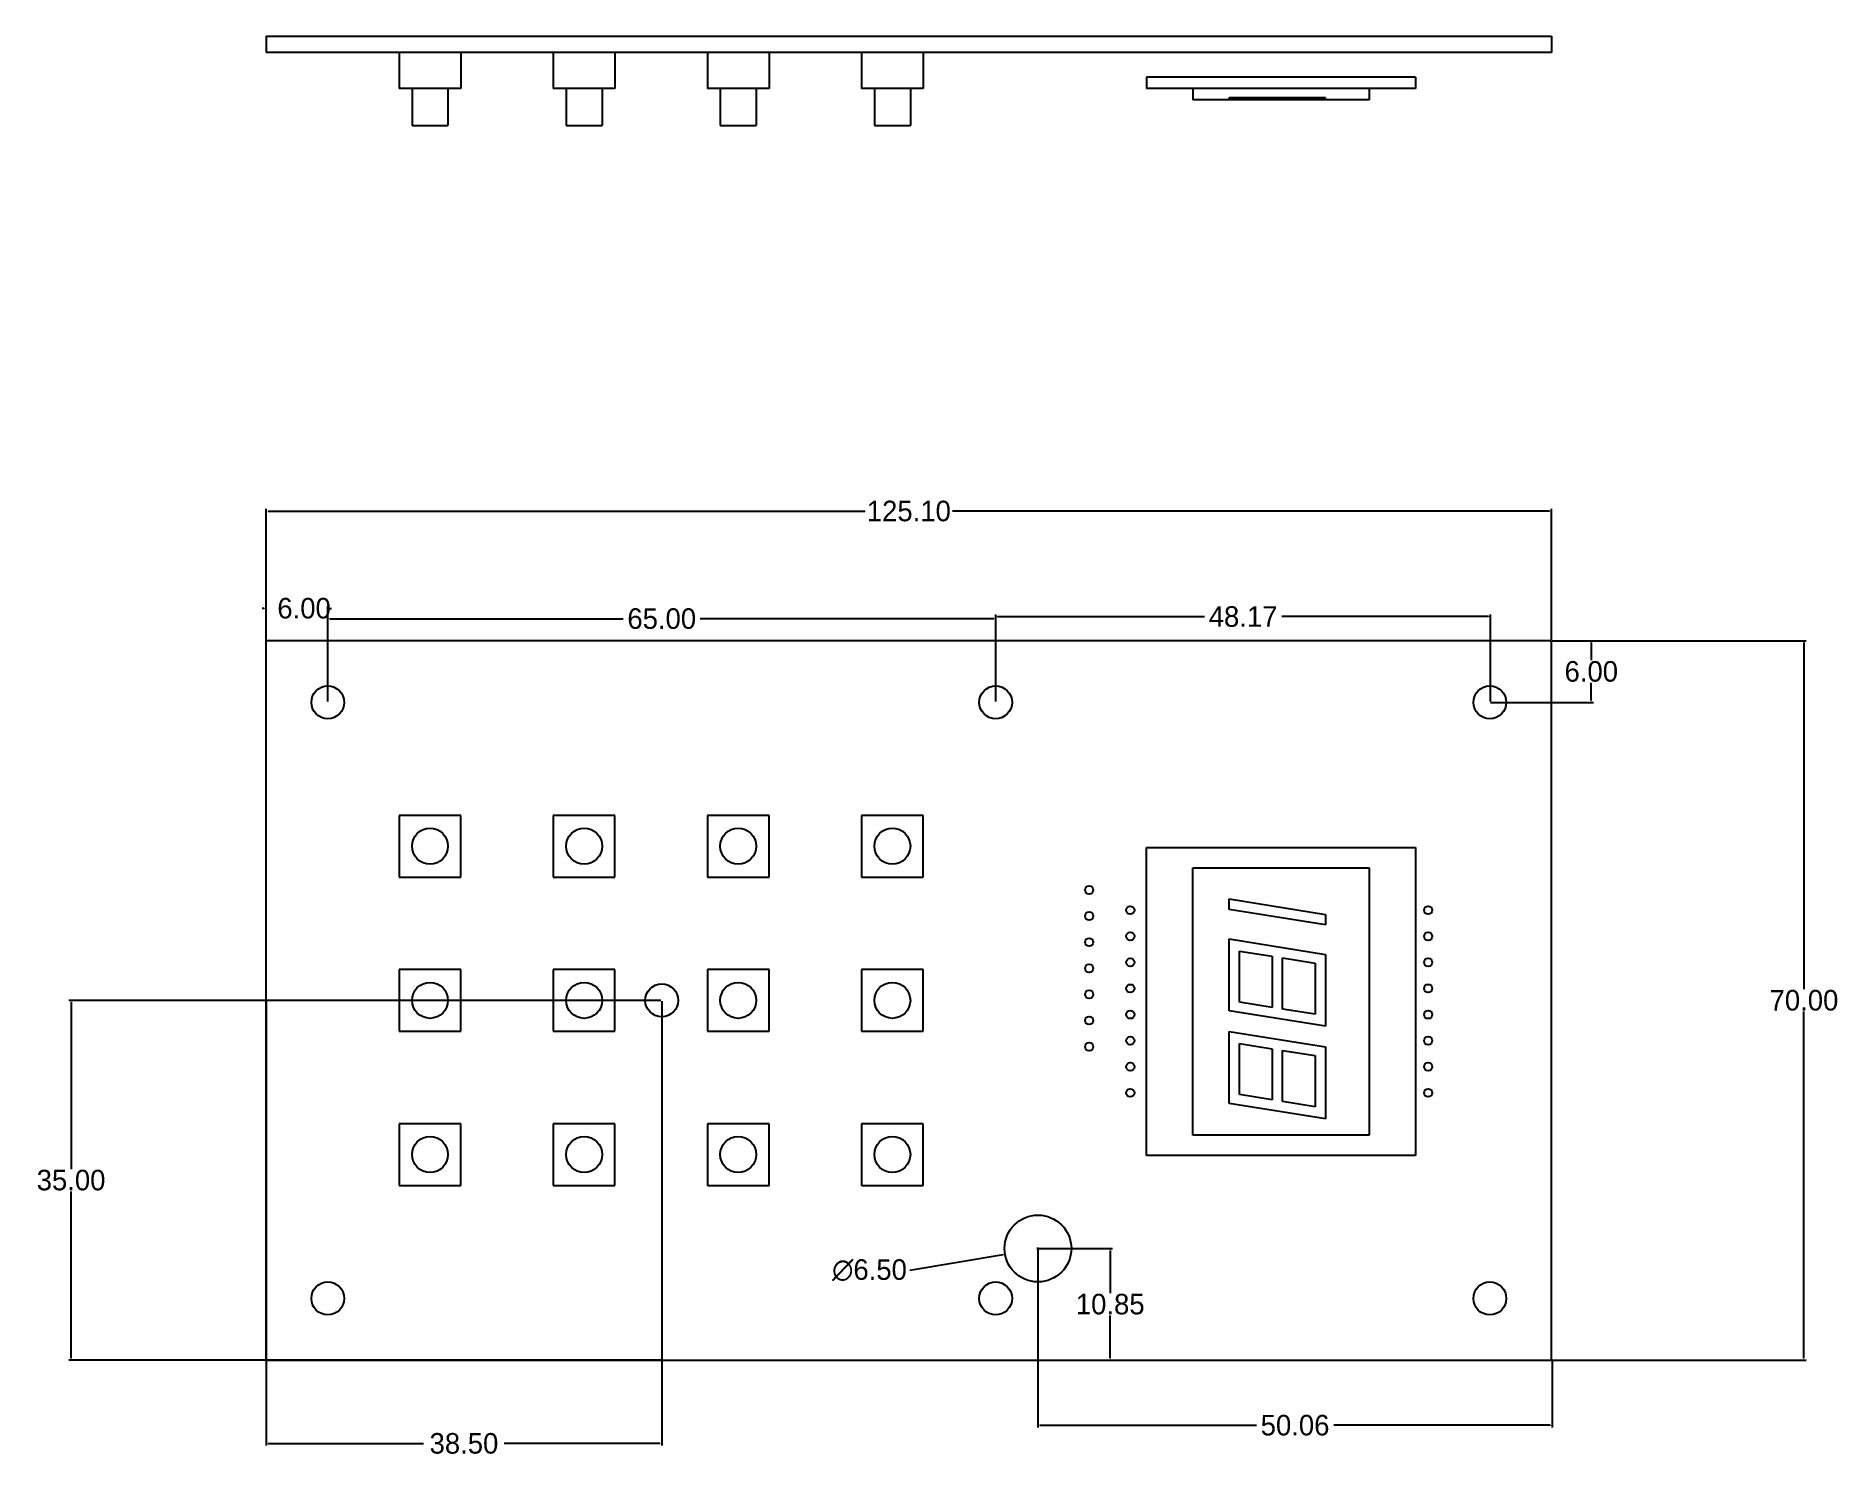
# Model space of a CAD drawing. Extents: x 33 to 208, y -98 to 40.
import ezdxf

# ---------------------------------------------------------------- set-up
doc = ezdxf.new("R2010")
doc.units = 0
doc.header["$LTSCALE"] = 0.64311
doc.header["$MEASUREMENT"] = 0
doc.layers.get('0').update_dxf_attribs({"linetype": 'CONTINUOUS'})
doc.layers.get('Defpoints').update_dxf_attribs({"linetype": 'CONTINUOUS'})
doc.dimstyles.get("Standard").update_dxf_attribs({"dimtxt": 0.15625, "dimasz": 0.18, "dimexe": 0.18, "dimexo": 0.0625, "dimgap": 0.09, "dimtad": 0, "dimtih": 1, "dimtoh": 1, "dimdec": 4, "dimzin": 0, "dimdsep": 46, "dimtxsty": 'STANDARD', "dimcen": 0.09, "dimadec": 0, "dimazin": 0, "dimtp": 0.01, "dimtm": 0.01, "dimtfac": 1, "dimtdec": 4, "dimtofl": 0, "dimtmove": 0, "dimatfit": 0, "dimfxl": 1, "dimtolj": 1, "dimtzin": 0, "dimarcsym": 0})

# ---------------------------------------------------------------- blocks, each defined once
blk = doc.blocks.new('*D0')
at = {"color": 4, "lineweight": -2}
for p, q in [((180.35, -18.52), (205.06, -18.52)), ((180.35, -88.52), (205.06, -88.52))]:
    blk.add_line(p, q, dxfattribs=at)
at = {"color": 3, "lineweight": -2}
for p, q in [((204.85, -18.71), (204.85, -52.43)), ((204.85, -88.33), (204.85, -54.61))]:
    blk.add_line(p, q, dxfattribs=at)
at = {"color": 3}
for points in [[(204.81, -18.71), (204.88, -18.71), (204.85, -18.52)], [(204.81, -88.33), (204.88, -88.33), (204.85, -88.52)]]:
    blk.add_solid(points, dxfattribs=at)
at = {"layer": 'Defpoints', "color": 0}
for p in [(180.28, -18.52), (180.28, -88.52), (204.85, -88.52)]:
    blk.add_point(p, dxfattribs=at)
at = {"color": 1, "insert": (204.85, -53.52), "char_height": 2, "attachment_point": 5}
blk.add_mtext('\\A1;70.00', dxfattribs=at)
blk = doc.blocks.new('*D1')
at = {"color": 4, "lineweight": -2}
for p, q in [((55.18, -18.45), (55.18, -5.7)), ((180.28, -18.45), (180.28, -5.7))]:
    blk.add_line(p, q, dxfattribs=at)
at = {"color": 3, "lineweight": -2}
for p, q in [((55.37, -5.91), (113.47, -5.91)), ((180.09, -5.91), (121.98, -5.91))]:
    blk.add_line(p, q, dxfattribs=at)
at = {"color": 3}
for points in [[(55.37, -5.88), (55.37, -5.95), (55.18, -5.91)], [(180.09, -5.88), (180.09, -5.95), (180.28, -5.91)]]:
    blk.add_solid(points, dxfattribs=at)
at = {"layer": 'Defpoints', "color": 0}
for p in [(55.18, -5.91), (55.18, -18.52), (180.28, -18.52)]:
    blk.add_point(p, dxfattribs=at)
at = {"color": 1, "insert": (117.73, -5.91), "char_height": 2, "attachment_point": 5}
blk.add_mtext('\\A1;125.10', dxfattribs=at)
blk = doc.blocks.new('*D2')
at = {"color": 3, "lineweight": -2}
for p, q in [((54.99, -15.37), (54.8, -15.37)), ((61.37, -15.37), (61.55, -15.37))]:
    blk.add_line(p, q, dxfattribs=at)
at = {"color": 4, "lineweight": -2}
for p, q in [((55.18, -24.48), (55.18, -15.16)), ((61.18, -24.45), (61.18, -15.16))]:
    blk.add_line(p, q, dxfattribs=at)
at = {"color": 3}
for points in [[(54.99, -15.34), (54.99, -15.4), (55.18, -15.37)], [(61.37, -15.34), (61.37, -15.4), (61.18, -15.37)]]:
    blk.add_solid(points, dxfattribs=at)
at = {"layer": 'Defpoints', "color": 0}
for p in [(55.18, -15.37), (55.18, -24.55), (61.18, -24.52)]:
    blk.add_point(p, dxfattribs=at)
at = {"color": 1, "insert": (58.87, -15.37), "char_height": 2, "attachment_point": 5}
blk.add_mtext('\\A1;6.00', dxfattribs=at)
blk = doc.blocks.new('*D3')
at = {"color": 4, "lineweight": -2}
for p, q in [((180.35, -18.52), (184.36, -18.52)), ((174.35, -24.52), (184.36, -24.52))]:
    blk.add_line(p, q, dxfattribs=at)
at = {"color": 3, "lineweight": -2}
for p, q in [((184.15, -18.71), (184.15, -20.43)), ((184.15, -24.33), (184.15, -22.61))]:
    blk.add_line(p, q, dxfattribs=at)
at = {"color": 3}
for points in [[(184.12, -18.71), (184.18, -18.71), (184.15, -18.52)], [(184.12, -24.33), (184.18, -24.33), (184.15, -24.52)]]:
    blk.add_solid(points, dxfattribs=at)
at = {"layer": 'Defpoints', "color": 0}
for p in [(180.28, -18.52), (184.15, -18.52), (174.28, -24.52)]:
    blk.add_point(p, dxfattribs=at)
at = {"color": 1, "insert": (184.15, -21.52), "char_height": 2, "attachment_point": 5}
blk.add_mtext('\\A1;6.00', dxfattribs=at)
blk = doc.blocks.new('*D4')
at = {"color": 4, "lineweight": -2}
for p, q in [((61.18, -24.37), (61.18, -16.17)), ((126.18, -24.45), (126.18, -16.17))]:
    blk.add_line(p, q, dxfattribs=at)
at = {"color": 3, "lineweight": -2}
for p, q in [((61.37, -16.38), (89.92, -16.38)), ((125.99, -16.38), (97.43, -16.38))]:
    blk.add_line(p, q, dxfattribs=at)
at = {"color": 3}
for points in [[(61.37, -16.35), (61.37, -16.41), (61.18, -16.38)], [(125.99, -16.35), (125.99, -16.41), (126.18, -16.38)]]:
    blk.add_solid(points, dxfattribs=at)
at = {"layer": 'Defpoints', "color": 0}
for p in [(126.18, -16.38), (61.18, -24.45), (126.18, -24.52)]:
    blk.add_point(p, dxfattribs=at)
at = {"color": 1, "insert": (93.68, -16.38), "char_height": 2, "attachment_point": 5}
blk.add_mtext('\\A1;65.00', dxfattribs=at)
blk = doc.blocks.new('*D5')
at = {"color": 4, "lineweight": -2}
for p, q in [((126.18, -24.45), (126.18, -15.97)), ((174.35, -24.45), (174.35, -15.97))]:
    blk.add_line(p, q, dxfattribs=at)
at = {"color": 3, "lineweight": -2}
for p, q in [((126.37, -16.18), (146.51, -16.18)), ((174.16, -16.18), (154.02, -16.18))]:
    blk.add_line(p, q, dxfattribs=at)
at = {"color": 3}
for points in [[(126.37, -16.15), (126.37, -16.21), (126.18, -16.18)], [(174.16, -16.15), (174.16, -16.21), (174.35, -16.18)]]:
    blk.add_solid(points, dxfattribs=at)
at = {"layer": 'Defpoints', "color": 0}
for p in [(174.35, -16.18), (126.18, -24.52), (174.35, -24.52)]:
    blk.add_point(p, dxfattribs=at)
at = {"color": 1, "insert": (150.26, -16.18), "char_height": 2, "attachment_point": 5}
blk.add_mtext('\\A1;48.17', dxfattribs=at)
blk = doc.blocks.new('*D6')
at = {"color": 4, "lineweight": -2}
for p, q in [((55.18, -53.59), (55.18, -96.85)), ((93.68, -53.59), (93.68, -96.85))]:
    blk.add_line(p, q, dxfattribs=at)
at = {"color": 3, "lineweight": -2}
for p, q in [((55.37, -96.64), (70.5, -96.64)), ((93.49, -96.64), (78.35, -96.64))]:
    blk.add_line(p, q, dxfattribs=at)
at = {"color": 3}
for points in [[(55.37, -96.6), (55.37, -96.67), (55.18, -96.64)], [(93.49, -96.6), (93.49, -96.67), (93.68, -96.64)]]:
    blk.add_solid(points, dxfattribs=at)
at = {"layer": 'Defpoints', "color": 0}
for p in [(55.18, -53.52), (93.68, -53.52), (55.18, -96.64)]:
    blk.add_point(p, dxfattribs=at)
at = {"color": 1, "insert": (74.43, -96.64), "char_height": 2, "attachment_point": 5}
blk.add_mtext('\\A1;38.50', dxfattribs=at)
blk = doc.blocks.new('*D7')
at = {"color": 4, "lineweight": -2}
for p, q in [((93.6, -53.52), (35.98, -53.52)), ((93.6, -88.52), (35.98, -88.52))]:
    blk.add_line(p, q, dxfattribs=at)
at = {"color": 3, "lineweight": -2}
for p, q in [((36.19, -53.71), (36.19, -69.93)), ((36.19, -88.33), (36.19, -72.11))]:
    blk.add_line(p, q, dxfattribs=at)
at = {"color": 3}
for points in [[(36.16, -53.71), (36.22, -53.71), (36.19, -53.52)], [(36.16, -88.33), (36.22, -88.33), (36.19, -88.52)]]:
    blk.add_solid(points, dxfattribs=at)
at = {"layer": 'Defpoints', "color": 0}
for p in [(93.68, -53.52), (36.19, -88.52), (93.68, -88.52)]:
    blk.add_point(p, dxfattribs=at)
at = {"color": 1, "insert": (36.19, -71.02), "char_height": 2, "attachment_point": 5}
blk.add_mtext('\\A1;35.00', dxfattribs=at)
blk = doc.blocks.new('*D8')
at = {"color": 4, "lineweight": -2}
for p, q in [((130.37, -77.67), (137.54, -77.67)), ((117.8, -88.52), (137.54, -88.52))]:
    blk.add_line(p, q, dxfattribs=at)
at = {"color": 3, "lineweight": -2}
for p, q in [((137.33, -77.85), (137.33, -82)), ((137.33, -88.33), (137.33, -84.18))]:
    blk.add_line(p, q, dxfattribs=at)
at = {"color": 3}
for points in [[(137.3, -77.85), (137.36, -77.85), (137.33, -77.67)], [(137.3, -88.33), (137.36, -88.33), (137.33, -88.52)]]:
    blk.add_solid(points, dxfattribs=at)
at = {"layer": 'Defpoints', "color": 0}
for p in [(130.3, -77.67), (117.73, -88.52), (137.33, -88.52)]:
    blk.add_point(p, dxfattribs=at)
at = {"color": 1, "insert": (137.33, -83.09), "char_height": 2, "attachment_point": 5}
blk.add_mtext('\\A1;10.85', dxfattribs=at)
blk = doc.blocks.new('*D9')
at = {"color": 4, "lineweight": -2}
for p, q in [((130.3, -77.74), (130.3, -95.08)), ((180.35, -88.59), (180.35, -95.08))]:
    blk.add_line(p, q, dxfattribs=at)
at = {"color": 3, "lineweight": -2}
for p, q in [((130.48, -94.87), (151.57, -94.87)), ((180.16, -94.87), (159.08, -94.87))]:
    blk.add_line(p, q, dxfattribs=at)
at = {"color": 3}
for points in [[(130.48, -94.84), (130.48, -94.9), (130.3, -94.87)], [(180.16, -94.84), (180.16, -94.9), (180.35, -94.87)]]:
    blk.add_solid(points, dxfattribs=at)
at = {"layer": 'Defpoints', "color": 0}
for p in [(130.3, -77.67), (180.35, -88.52), (180.35, -94.87)]:
    blk.add_point(p, dxfattribs=at)
at = {"color": 1, "insert": (155.32, -94.87), "char_height": 2, "attachment_point": 5}
blk.add_mtext('\\A1;50.06', dxfattribs=at)
blk = doc.blocks.new('*D10')
at = {"color": 3, "lineweight": -2}
blk.add_line((117.83, -79.78), (126.91, -78.24), dxfattribs=at)
at = {"color": 4, "lineweight": -2}
for p, q in [((130.19, -77.67), (130.4, -77.67)), ((130.3, -77.77), (130.3, -77.56))]:
    blk.add_line(p, q, dxfattribs=at)
at = {"color": 3}
blk.add_solid([(126.9, -78.21), (126.91, -78.27), (127.09, -78.21)], dxfattribs=at)
at = {"layer": 'Defpoints', "color": 0}
for p in [(133.5, -77.12), (127.09, -78.21)]:
    blk.add_point(p, dxfattribs=at)
at = {"color": 1, "insert": (113.9, -79.78), "char_height": 2, "attachment_point": 5}
blk.add_mtext('\\A1;∅6.50', dxfattribs=at)

msp = doc.modelspace()

# ---------------------------------------------------------------- linework, layer by layer
at = {"color": 7, "linetype": 'Continuous'}
for p, q in [((55.178, 40.318), (55.178, 38.718)), ((55.178, 40.318), (180.278, 40.318)), ((180.278, 38.718), (55.178, 38.718)), ((180.278, 40.318), (180.278, 38.718)), ((55.178, -88.519), (55.178, -18.519)), ((180.278, -18.519), (55.178, -18.519)), ((180.278, -88.519), (180.278, -18.519)), ((55.178, -88.519), (180.278, -88.519))]:
    msp.add_line(p, q, dxfattribs=at)
at = {"color": 6, "linetype": 'Continuous'}
for p, q in [((68.125, 38.718), (68.125, 35.218)), ((74.125, 38.718), (74.125, 35.218)), ((83.125, 38.718), (83.125, 35.218)), ((89.125, 38.718), (89.125, 35.218)), ((98.125, 38.718), (98.125, 35.218)), ((104.125, 38.718), (104.125, 35.218)), ((113.125, 38.718), (113.125, 35.218)), ((119.125, 38.718), (119.125, 35.218)), ((74.125, 35.218), (68.125, 35.218)), ((69.375, 35.218), (69.375, 31.618)), ((72.875, 35.218), (72.875, 31.618)), ((89.125, 35.218), (83.125, 35.218)), ((84.375, 35.218), (84.375, 31.618)), ((87.875, 35.218), (87.875, 31.618)), ((104.125, 35.218), (98.125, 35.218)), ((99.375, 35.218), (99.375, 31.618)), ((102.875, 35.218), (102.875, 31.618)), ((119.125, 35.218), (113.125, 35.218)), ((114.375, 35.218), (114.375, 31.618)), ((117.875, 35.218), (117.875, 31.618)), ((167.028, 36.303), (140.858, 36.303)), ((140.858, 36.303), (140.858, 35.203)), ((167.028, 35.203), (140.858, 35.203)), ((145.358, 35.203), (145.358, 34.103)), ((162.528, 35.203), (162.528, 34.103)), ((167.028, 36.303), (167.028, 35.203)), ((162.528, 34.103), (145.358, 34.103)), ((148.903, 34.103), (148.903, 34.303)), ((158.279, 34.303), (148.904, 34.303)), ((149.904, 34.103), (149.904, 34.303)), ((153.099, 34.103), (153.099, 34.303)), ((154.099, 34.103), (154.099, 34.303)), ((157.279, 34.103), (157.279, 34.303)), ((158.278, 34.103), (158.278, 34.303)), ((69.375, 31.618), (72.875, 31.618)), ((84.375, 31.618), (87.875, 31.618)), ((99.375, 31.618), (102.875, 31.618)), ((114.375, 31.618), (117.875, 31.618)), ((68.125, -35.519), (68.125, -41.519)), ((74.125, -35.519), (68.125, -35.519)), ((74.125, -41.519), (74.125, -35.519)), ((83.125, -35.519), (83.125, -41.519)), ((89.125, -35.519), (83.125, -35.519)), ((89.125, -41.519), (89.125, -35.519)), ((98.125, -35.519), (98.125, -41.519)), ((104.125, -35.519), (98.125, -35.519)), ((104.125, -41.519), (104.125, -35.519)), ((113.125, -35.519), (113.125, -41.519)), ((119.125, -35.519), (113.125, -35.519)), ((119.125, -41.519), (119.125, -35.519)), ((140.858, -38.629), (167.028, -38.629)), ((140.858, -68.629), (140.858, -38.629)), ((167.028, -38.629), (167.028, -68.629)), ((68.125, -41.519), (74.125, -41.519)), ((83.125, -41.519), (89.125, -41.519)), ((98.125, -41.519), (104.125, -41.519)), ((113.125, -41.519), (119.125, -41.519)), ((145.358, -40.629), (162.528, -40.629)), ((145.358, -66.629), (145.358, -40.629)), ((162.528, -40.629), (162.528, -66.629)), ((148.903, -44.662), (148.904, -43.649)), ((148.904, -43.649), (158.279, -45.149)), ((158.278, -46.162), (148.903, -44.662)), ((158.279, -45.149), (158.278, -46.162)), ((148.904, -47.545), (158.279, -49.045)), ((148.904, -54.545), (148.904, -47.545)), ((149.904, -48.718), (153.099, -49.229)), ((149.904, -53.693), (149.904, -48.718)), ((158.279, -49.045), (158.279, -56.045)), ((68.125, -50.519), (68.125, -56.519)), ((74.125, -50.519), (68.125, -50.519)), ((74.125, -56.519), (74.125, -50.519)), ((83.125, -50.519), (83.125, -56.519)), ((89.125, -50.519), (83.125, -50.519)), ((89.125, -56.519), (89.125, -50.519)), ((98.125, -50.519), (98.125, -56.519)), ((104.125, -50.519), (98.125, -50.519)), ((104.125, -56.519), (104.125, -50.519)), ((113.125, -50.519), (113.125, -56.519)), ((119.125, -50.519), (113.125, -50.519)), ((119.125, -56.519), (119.125, -50.519)), ((153.099, -49.229), (153.099, -54.204)), ((154.099, -49.389), (157.279, -49.898)), ((154.099, -54.364), (154.099, -49.389)), ((157.279, -49.898), (157.279, -54.873)), ((153.099, -54.204), (149.904, -53.693)), ((157.279, -54.873), (154.099, -54.364)), ((158.279, -56.045), (148.904, -54.545)), ((68.125, -56.519), (74.125, -56.519)), ((83.125, -56.519), (89.125, -56.519)), ((98.125, -56.519), (104.125, -56.519)), ((113.125, -56.519), (119.125, -56.519)), ((148.904, -56.545), (158.279, -58.045)), ((148.904, -63.545), (148.904, -56.545)), ((149.904, -57.718), (153.099, -58.229)), ((149.904, -62.693), (149.904, -57.718)), ((153.099, -58.229), (153.099, -63.204)), ((154.099, -58.389), (157.279, -58.898)), ((154.099, -63.364), (154.099, -58.389)), ((157.279, -58.898), (157.279, -63.873)), ((158.279, -58.045), (158.279, -65.045)), ((153.099, -63.204), (149.904, -62.693)), ((158.279, -65.045), (148.904, -63.545)), ((157.279, -63.873), (154.099, -63.364)), ((68.125, -65.519), (68.125, -71.519)), ((74.125, -65.519), (68.125, -65.519)), ((74.125, -71.519), (74.125, -65.519)), ((83.125, -65.519), (83.125, -71.519)), ((89.125, -65.519), (83.125, -65.519)), ((89.125, -71.519), (89.125, -65.519)), ((98.125, -65.519), (98.125, -71.519)), ((104.125, -65.519), (98.125, -65.519)), ((104.125, -71.519), (104.125, -65.519)), ((119.125, -65.519), (113.125, -65.519)), ((113.125, -65.519), (113.125, -71.519)), ((119.125, -71.519), (119.125, -65.519)), ((162.528, -66.629), (145.358, -66.629)), ((167.028, -68.629), (140.858, -68.629)), ((68.125, -71.519), (74.125, -71.519)), ((83.125, -71.519), (89.125, -71.519)), ((98.125, -71.519), (104.125, -71.519)), ((113.125, -71.519), (119.125, -71.519))]:
    msp.add_line(p, q, dxfattribs=at)
at = {"color": 7, "linetype": 'Continuous'}
for centre, radius in [((61.178, -24.519), 1.6), ((126.178, -24.519), 1.6), ((174.278, -24.519), 1.6), ((135.278, -42.779), 0.4), ((135.278, -45.319), 0.4), ((139.278, -44.739), 0.4), ((168.278, -44.739), 0.4), ((139.278, -47.279), 0.4), ((168.278, -47.279), 0.4), ((135.278, -47.859), 0.4), ((135.278, -50.399), 0.4), ((139.278, -49.819), 0.4), ((168.278, -49.819), 0.4), ((93.678, -53.519), 1.6), ((135.278, -52.939), 0.4), ((139.278, -52.359), 0.4), ((168.278, -52.359), 0.4), ((135.278, -55.479), 0.4), ((139.278, -54.899), 0.4), ((168.278, -54.899), 0.4), ((135.278, -58.019), 0.4), ((139.278, -57.439), 0.4), ((168.278, -57.439), 0.4), ((139.278, -59.979), 0.4), ((168.278, -59.979), 0.4), ((139.278, -62.519), 0.4), ((168.278, -62.519), 0.4), ((130.295, -77.667), 3.25), ((61.178, -82.519), 1.6), ((126.178, -82.519), 1.6), ((174.278, -82.519), 1.6)]:
    msp.add_circle(centre, radius, dxfattribs=at)
at = {"color": 6, "linetype": 'Continuous'}
for centre in [(71.125, -38.519), (86.125, -38.519), (101.125, -38.519), (116.125, -38.519), (71.125, -53.519), (86.125, -53.519), (101.125, -53.519), (116.125, -53.519), (71.125, -68.519), (86.125, -68.519), (101.125, -68.519), (116.125, -68.519)]:
    msp.add_circle(centre, 1.75, dxfattribs=at)

# ---------------------------------------------------------------- dimensions: what is measured, and where the dimension line sits
for base, p1, p2, picture, middle in [((55.178, -5.914), (180.278, -18.519), (55.178, -18.519), '*D1', (117.728, -5.914)), ((126.178, -16.378), (61.178, -24.446), (126.178, -24.519), '*D4', (93.678, -16.378)), ((174.351, -16.177), (126.178, -24.519), (174.351, -24.519), '*D5', (150.264, -16.177)), ((55.178, -96.636), (93.678, -53.519), (55.178, -53.519), '*D6', (74.428, -96.636)), ((180.351, -94.868), (130.295, -77.667), (180.351, -88.519), '*D9', (155.323, -94.868))]:
    dim = msp.add_linear_dim(base=base, p1=p1, p2=p2, dimstyle='STANDARD', override={"dimtxt": 2, "dimasz": 0.1875, "dimexe": 0.210472, "dimexo": 0.073081, "dimdec": 2, "dimcen": 0.105236, "dimclrd": 3, "dimclre": 4, "dimclrt": 1, "dimtp": 0, "dimtm": 0, "dimtdec": 2, "dimatfit": 3})
    dim.commit()
    dim.dimension.update_dxf_attribs({"geometry": picture, "text_midpoint": middle})
dim = msp.add_linear_dim(base=(55.178, -15.371), p1=(61.178, -24.519), p2=(55.178, -24.553), dimstyle='STANDARD', override={"dimtxt": 2, "dimasz": 0.1875, "dimexe": 0.210472, "dimexo": 0.073081, "dimdec": 2, "dimcen": 0.105236, "dimclrd": 3, "dimclre": 4, "dimclrt": 1, "dimtp": 0, "dimtm": 0, "dimtdec": 2, "dimatfit": 3})
dim.commit()
dim.dimension.update_dxf_attribs({"geometry": '*D2', "text_midpoint": (58.87, -15.371), "dimtype": 160})
for base, p1, p2, picture, middle in [((184.148, -18.519), (174.278, -24.519), (180.278, -18.519), '*D3', (184.148, -21.519)), ((204.846, -88.519), (180.278, -18.519), (180.278, -88.519), '*D0', (204.846, -53.519)), ((36.191, -88.519), (93.678, -53.519), (93.678, -88.519), '*D7', (36.191, -71.019)), ((137.326, -88.519), (130.295, -77.667), (117.728, -88.519), '*D8', (137.326, -83.093))]:
    dim = msp.add_linear_dim(base=base, p1=p1, p2=p2, angle=90, dimstyle='STANDARD', override={"dimtxt": 2, "dimasz": 0.1875, "dimexe": 0.210472, "dimexo": 0.073081, "dimdec": 2, "dimcen": 0.105236, "dimclrd": 3, "dimclre": 4, "dimclrt": 1, "dimtp": 0, "dimtm": 0, "dimtdec": 2, "dimatfit": 3})
    dim.commit()
    dim.dimension.update_dxf_attribs({"geometry": picture, "text_midpoint": middle})
dim = msp.add_diameter_dim_2p(p1=(133.499, -77.124), p2=(127.091, -78.211), dimstyle='STANDARD', override={"dimtxt": 2, "dimasz": 0.1875, "dimexe": 0.210472, "dimexo": 0.073081, "dimdec": 2, "dimcen": 0.105236, "dimclrd": 3, "dimclre": 4, "dimclrt": 1, "dimtp": 0, "dimtm": 0, "dimtdec": 2, "dimatfit": 3})
dim.commit()
dim.dimension.update_dxf_attribs({"geometry": '*D10', "text_midpoint": (117.825, -79.782), "dimtype": 163})

doc.saveas('drawing.dxf')
